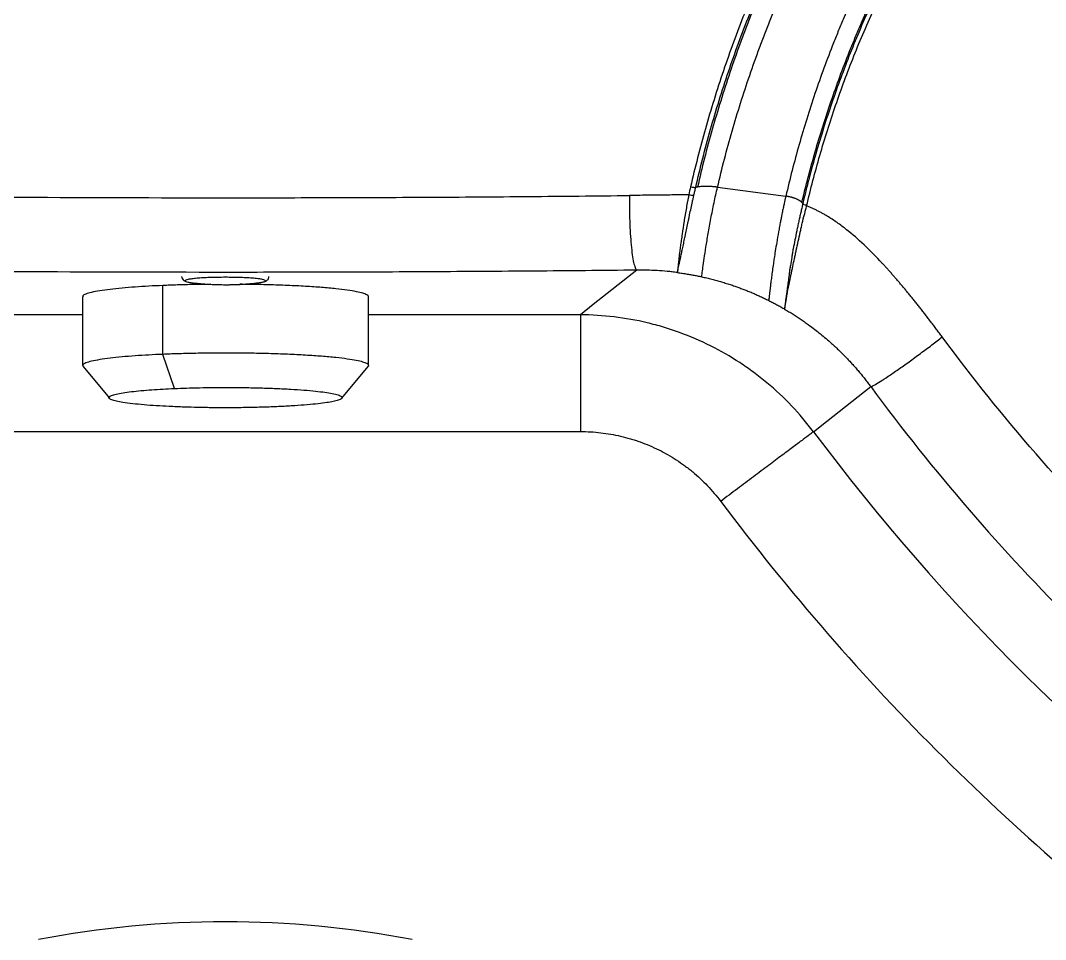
# Model space of a CAD drawing. Extents: x 409 to 498, y 628 to 778.
# Drawn here: x 449.81 to 467.31, y 698.7 to 714.4 of the extents above; entities that cross this region are included whole.
import ezdxf

# ---------------------------------------------------------------- set-up
doc = ezdxf.new("R2010")
doc.units = 0
doc.header["$MEASUREMENT"] = 0
doc.layers.add('1', color=4, linetype='Continuous')
doc.layers.add('GEOMETRY', color=4, linetype='Continuous', lineweight=25)

# ---------------------------------------------------------------- blocks, each defined once
blk = doc.blocks.new('2026_PULSE')
at = {"layer": 'GEOMETRY'}
for p, q in [((53.132, 66.59), (54.298, 66.437)), ((54.572, 66.328), (54.588, 66.311)), ((51.753, 65.173), (51.012, 64.585)), ((43.664, 63.735), (43.664, 64.911)), ((43.994, 65.065), (43.994, 65.066)), ((45.466, 65.065), (45.466, 65.063)), ((42.295, 64.72), (42.295, 63.544)), ((47.175, 63.544), (47.175, 64.72)), ((51.012, 64.585), (50.792, 64.41)), ((42.295, 64.41), (38.668, 64.41)), ((50.792, 64.41), (47.175, 64.41)), ((43.861, 63.152), (43.664, 63.735)), ((42.302, 63.529), (42.751, 62.984)), ((46.72, 62.984), (47.169, 63.529)), ((54.991, 62.587), (55.747, 63.184)), ((54.771, 62.413), (54.991, 62.587)), ((38.668, 62.417), (50.792, 62.417))]:
    blk.add_line(p, q, dxfattribs=at)
for centre, radius, start, end in [((85.237, 85.257), 38.08, 216.8636, 233.4722), ((85.237, 85.257), 40.06, 216.8636, 233.4722), ((44.73, 37.164), 16.881, 79.1117, 100.8883)]:
    blk.add_arc(centre, radius, start, end, dxfattribs=at)
for points, knots in [([(55.756, 74.337), (55.687, 74.176), (55.616, 74.015), (55.475, 73.693), (55.405, 73.532), (55.191, 73.051), (55.046, 72.731), (54.827, 72.253), (54.753, 72.094), (54.604, 71.777), (54.529, 71.618), (54.416, 71.381), (54.378, 71.303), (54.301, 71.145), (54.263, 71.067), (54.186, 70.909), (54.148, 70.83), (54.074, 70.672), (54.037, 70.593), (53.856, 70.196), (53.719, 69.875), (53.527, 69.391), (53.465, 69.228), (53.345, 68.903), (53.288, 68.74), (53.177, 68.412), (53.124, 68.248), (53.022, 67.919), (52.973, 67.754), (52.833, 67.259), (52.748, 66.927), (52.672, 66.595)], [0, 0, 0, 0, 0.0625, 0.0625, 0.125, 0.125, 0.25, 0.25, 0.3125, 0.3125, 0.375, 0.375, 0.40625, 0.40625, 0.4375, 0.4375, 0.46875, 0.46875, 0.5, 0.5, 0.625, 0.625, 0.6875, 0.6875, 0.75, 0.75, 0.8125, 0.8125, 0.875, 0.875, 1, 1, 1, 1]), ([(52.76, 66.588), (52.836, 66.919), (52.921, 67.249), (53.06, 67.743), (53.109, 67.908), (53.211, 68.236), (53.264, 68.399), (53.374, 68.725), (53.432, 68.888), (53.551, 69.213), (53.613, 69.374), (53.804, 69.857), (53.941, 70.177), (54.122, 70.572), (54.158, 70.651), (54.233, 70.809), (54.271, 70.887), (54.347, 71.044), (54.386, 71.122), (54.462, 71.28), (54.499, 71.358), (54.612, 71.594), (54.687, 71.752), (54.835, 72.068), (54.908, 72.227), (55.127, 72.704), (55.271, 73.022), (55.484, 73.502), (55.554, 73.662), (55.695, 73.983), (55.765, 74.144), (55.834, 74.305)], [0, 0, 0, 0, 0.125, 0.125, 0.1875, 0.1875, 0.25, 0.25, 0.3125, 0.3125, 0.375, 0.375, 0.5, 0.5, 0.53125, 0.53125, 0.5625, 0.5625, 0.59375, 0.59375, 0.625, 0.625, 0.6875, 0.6875, 0.75, 0.75, 0.875, 0.875, 0.9375, 0.9375, 1, 1, 1, 1]), ([(55.861, 74.294), (55.827, 74.215), (55.791, 74.132), (55.719, 73.966), (55.683, 73.884), (55.575, 73.637), (55.503, 73.473), (55.286, 72.987), (55.141, 72.667), (54.85, 72.032), (54.702, 71.718), (54.514, 71.327), (54.477, 71.249), (54.401, 71.092), (54.363, 71.014), (54.287, 70.858), (54.249, 70.78), (54.175, 70.623), (54.139, 70.545), (54.031, 70.309), (53.962, 70.152), (53.86, 69.914), (53.827, 69.834), (53.762, 69.675), (53.729, 69.594), (53.666, 69.434), (53.635, 69.354), (53.574, 69.194), (53.544, 69.113), (53.455, 68.872), (53.398, 68.711), (53.289, 68.387), (53.236, 68.224), (53.136, 67.899), (53.087, 67.737), (52.949, 67.248), (52.865, 66.92), (52.791, 66.593)], [0, 0, 0, 0, 0.03125, 0.03125, 0.0625, 0.0625, 0.125, 0.125, 0.25, 0.25, 0.375, 0.375, 0.40625, 0.40625, 0.4375, 0.4375, 0.46875, 0.46875, 0.5, 0.5, 0.5625, 0.5625, 0.59375, 0.59375, 0.625, 0.625, 0.65625, 0.65625, 0.6875, 0.6875, 0.75, 0.75, 0.8125, 0.8125, 0.875, 0.875, 1, 1, 1, 1]), ([(53.132, 66.59), (53.207, 66.909), (53.29, 67.23), (53.427, 67.707), (53.475, 67.866), (53.575, 68.183), (53.627, 68.341), (53.735, 68.657), (53.792, 68.815), (53.879, 69.05), (53.908, 69.128), (53.969, 69.285), (53.999, 69.363), (54.062, 69.519), (54.094, 69.597), (54.158, 69.753), (54.191, 69.831), (54.291, 70.062), (54.359, 70.216), (54.464, 70.446), (54.5, 70.523), (54.572, 70.675), (54.609, 70.752), (54.684, 70.904), (54.721, 70.98), (54.795, 71.132), (54.832, 71.209), (55.015, 71.591), (55.159, 71.898), (55.442, 72.52), (55.583, 72.834), (55.793, 73.311), (55.863, 73.472), (55.968, 73.714), (56.003, 73.796), (56.073, 73.959), (56.108, 74.04), (56.141, 74.118)], [0, 0, 0, 0, 0.125, 0.125, 0.1875, 0.1875, 0.25, 0.25, 0.3125, 0.3125, 0.34375, 0.34375, 0.375, 0.375, 0.40625, 0.40625, 0.4375, 0.4375, 0.5, 0.5, 0.53125, 0.53125, 0.5625, 0.5625, 0.59375, 0.59375, 0.625, 0.625, 0.75, 0.75, 0.875, 0.875, 0.9375, 0.9375, 0.96875, 0.96875, 1, 1, 1, 1]), ([(57.694, 72.876), (57.945, 72.913), (58.197, 72.951), (58.703, 73.028), (58.956, 73.067), (59.338, 73.127), (59.466, 73.147), (59.658, 73.176), (59.722, 73.186), (59.85, 73.204), (59.914, 73.213), (60.107, 73.238), (60.236, 73.253), (60.495, 73.278), (60.624, 73.287), (61.015, 73.306), (61.277, 73.308), (61.674, 73.295), (61.806, 73.288), (62.006, 73.273), (62.072, 73.268), (62.206, 73.255), (62.272, 73.249), (62.373, 73.237), (62.406, 73.233), (62.473, 73.225), (62.506, 73.221), (62.605, 73.208), (62.672, 73.198), (62.87, 73.167), (63.002, 73.145), (63.396, 73.069), (63.656, 73.01), (64.044, 72.907), (64.173, 72.87), (64.365, 72.811), (64.429, 72.79), (64.556, 72.748), (64.62, 72.726), (64.937, 72.613), (65.188, 72.513), (65.562, 72.347), (65.686, 72.289), (65.871, 72.198), (65.933, 72.167), (66.056, 72.104), (66.117, 72.072), (66.299, 71.974), (66.42, 71.906), (66.657, 71.767), (66.774, 71.696), (67.006, 71.548), (67.121, 71.473), (67.348, 71.319), (67.461, 71.24), (67.796, 71), (68.015, 70.833), (68.444, 70.488), (68.655, 70.309), (68.965, 70.032), (69.067, 69.938), (69.219, 69.795), (69.269, 69.747), (69.369, 69.65), (69.419, 69.601), (69.667, 69.354), (69.859, 69.153), (70.232, 68.741), (70.412, 68.531), (70.761, 68.102), (70.929, 67.883), (71.173, 67.548), (71.253, 67.435), (71.409, 67.207), (71.485, 67.092), (71.598, 66.918), (71.635, 66.859), (71.708, 66.741), (71.744, 66.682), (71.85, 66.504), (71.918, 66.384), (72.115, 66.023), (72.237, 65.779), (72.405, 65.408), (72.458, 65.284), (72.561, 65.034), (72.609, 64.908), (72.748, 64.528), (72.83, 64.271), (72.919, 63.945), (72.936, 63.88), (72.969, 63.749), (72.985, 63.683), (73.016, 63.551), (73.031, 63.485), (73.06, 63.353), (73.073, 63.287), (73.112, 63.089), (73.136, 62.957), (73.168, 62.759), (73.178, 62.693), (73.196, 62.562), (73.204, 62.496), (73.244, 62.167), (73.265, 61.904), (73.287, 61.379), (73.287, 61.117), (73.271, 60.725), (73.263, 60.594), (73.246, 60.398), (73.239, 60.333), (73.226, 60.202), (73.219, 60.137), (73.186, 59.811), (73.16, 59.552), (73.11, 59.034), (73.085, 58.776), (73.05, 58.39), (73.038, 58.262), (73.021, 58.07), (73.015, 58.006), (73.007, 57.91), (73.004, 57.878), (72.998, 57.814), (72.995, 57.782), (72.992, 57.75)], [0, 0, 0, 0, 0.03125, 0.03125, 0.0625, 0.0625, 0.078125, 0.078125, 0.085937, 0.085937, 0.09375, 0.09375, 0.109375, 0.109375, 0.125, 0.125, 0.15625, 0.15625, 0.171875, 0.171875, 0.179688, 0.179688, 0.1875, 0.1875, 0.191406, 0.191406, 0.195313, 0.195313, 0.203125, 0.203125, 0.21875, 0.21875, 0.25, 0.25, 0.265625, 0.265625, 0.273438, 0.273438, 0.28125, 0.28125, 0.3125, 0.3125, 0.328125, 0.328125, 0.335938, 0.335938, 0.34375, 0.34375, 0.359375, 0.359375, 0.375, 0.375, 0.390625, 0.390625, 0.40625, 0.40625, 0.4375, 0.4375, 0.46875, 0.46875, 0.484375, 0.484375, 0.492188, 0.492188, 0.5, 0.5, 0.53125, 0.53125, 0.5625, 0.5625, 0.59375, 0.59375, 0.609375, 0.609375, 0.625, 0.625, 0.632813, 0.632813, 0.640625, 0.640625, 0.65625, 0.65625, 0.6875, 0.6875, 0.703125, 0.703125, 0.71875, 0.71875, 0.75, 0.75, 0.757813, 0.757813, 0.765625, 0.765625, 0.773438, 0.773438, 0.78125, 0.78125, 0.796875, 0.796875, 0.804688, 0.804688, 0.8125, 0.8125, 0.84375, 0.84375, 0.875, 0.875, 0.890625, 0.890625, 0.898438, 0.898438, 0.90625, 0.90625, 0.9375, 0.9375, 0.96875, 0.96875, 0.984375, 0.984375, 0.992188, 0.992188, 0.996094, 0.996094, 1, 1, 1, 1]), ([(57.368, 73.126), (57.323, 73.064), (57.277, 73.001), (57.185, 72.873), (57.14, 72.809), (57.005, 72.615), (56.918, 72.486), (56.659, 72.094), (56.494, 71.829), (56.178, 71.291), (56.027, 71.019), (55.812, 70.605), (55.742, 70.467), (55.64, 70.257), (55.606, 70.187), (55.54, 70.047), (55.507, 69.977), (55.411, 69.766), (55.349, 69.625), (55.258, 69.412), (55.229, 69.341), (55.17, 69.198), (55.141, 69.126), (55.056, 68.911), (55.002, 68.768), (54.896, 68.48), (54.845, 68.335), (54.747, 68.045), (54.7, 67.9), (54.61, 67.609), (54.566, 67.463), (54.442, 67.025), (54.366, 66.731), (54.298, 66.437)], [0, 0, 0, 0, 0.03125, 0.03125, 0.0625, 0.0625, 0.125, 0.125, 0.25, 0.25, 0.375, 0.375, 0.4375, 0.4375, 0.46875, 0.46875, 0.5, 0.5, 0.5625, 0.5625, 0.59375, 0.59375, 0.625, 0.625, 0.6875, 0.6875, 0.75, 0.75, 0.8125, 0.8125, 0.875, 0.875, 1, 1, 1, 1]), ([(54.572, 66.328), (54.64, 66.617), (54.716, 66.906), (54.84, 67.337), (54.883, 67.479), (54.973, 67.765), (55.02, 67.908), (55.118, 68.193), (55.168, 68.335), (55.272, 68.617), (55.326, 68.758), (55.41, 68.969), (55.439, 69.039), (55.497, 69.179), (55.526, 69.249), (55.615, 69.458), (55.676, 69.596), (55.771, 69.803), (55.803, 69.872), (55.868, 70.01), (55.901, 70.079), (56.001, 70.285), (56.069, 70.421), (56.28, 70.828), (56.427, 71.096), (56.736, 71.625), (56.897, 71.887), (57.15, 72.274), (57.236, 72.402), (57.367, 72.593), (57.412, 72.656), (57.501, 72.783), (57.546, 72.846), (57.591, 72.908)], [0, 0, 0, 0, 0.125, 0.125, 0.1875, 0.1875, 0.25, 0.25, 0.3125, 0.3125, 0.375, 0.375, 0.40625, 0.40625, 0.4375, 0.4375, 0.5, 0.5, 0.53125, 0.53125, 0.5625, 0.5625, 0.625, 0.625, 0.75, 0.75, 0.875, 0.875, 0.9375, 0.9375, 0.96875, 0.96875, 1, 1, 1, 1]), ([(57.605, 72.888), (57.582, 72.857), (57.56, 72.826), (57.515, 72.763), (57.492, 72.731), (57.426, 72.637), (57.381, 72.574), (57.25, 72.383), (57.164, 72.255), (56.996, 71.997), (56.914, 71.867), (56.753, 71.606), (56.674, 71.474), (56.287, 70.811), (56.006, 70.268), (55.628, 69.438), (55.509, 69.159), (55.285, 68.597), (55.181, 68.314), (54.987, 67.747), (54.897, 67.461), (54.773, 67.031), (54.733, 66.888), (54.677, 66.672), (54.658, 66.6), (54.622, 66.455), (54.605, 66.383), (54.588, 66.311)], [0, 0, 0, 0, 0.015625, 0.015625, 0.03125, 0.03125, 0.0625, 0.0625, 0.125, 0.125, 0.1875, 0.1875, 0.25, 0.25, 0.5, 0.5, 0.625, 0.625, 0.75, 0.75, 0.875, 0.875, 0.9375, 0.9375, 0.96875, 0.96875, 1, 1, 1, 1]), ([(54.653, 66.271), (54.722, 66.56), (54.797, 66.847), (54.962, 67.419), (55.051, 67.703), (55.245, 68.269), (55.349, 68.551), (55.572, 69.112), (55.691, 69.39), (56.068, 70.218), (56.348, 70.76), (56.733, 71.421), (56.812, 71.552), (56.973, 71.813), (57.055, 71.943), (57.306, 72.329), (57.48, 72.582), (57.661, 72.832)], [0, 0, 0, 0, 0.125, 0.125, 0.25, 0.25, 0.375, 0.375, 0.5, 0.5, 0.75, 0.75, 0.8125, 0.8125, 0.875, 0.875, 1, 1, 1, 1]), ([(52.672, 66.595), (52.689, 66.592), (52.705, 66.59), (52.735, 66.587), (52.749, 66.587), (52.76, 66.588)], [0, 0, 0, 0, 0.5, 0.5, 1, 1, 1, 1]), ([(52.73, 66.458), (52.734, 66.479), (52.74, 66.501), (52.75, 66.545), (52.755, 66.566), (52.76, 66.588)], [0, 0, 0, 0, 0.5, 0.5, 1, 1, 1, 1]), ([(53.132, 66.59), (53.127, 66.591), (53.117, 66.592), (53.101, 66.594), (53.085, 66.595), (53.069, 66.597), (53.052, 66.599), (53.035, 66.6), (53.018, 66.601), (53, 66.602), (52.983, 66.603), (52.964, 66.603), (52.941, 66.604), (52.914, 66.604), (52.884, 66.603), (52.857, 66.601), (52.833, 66.599), (52.811, 66.596), (52.797, 66.594), (52.791, 66.593)], [0, 0, 0, 0, 0.039036, 0.079336, 0.120903, 0.163738, 0.207847, 0.253241, 0.299934, 0.347941, 0.397279, 0.447965, 0.500018, 0.596269, 0.687142, 0.772839, 0.853514, 0.929239, 1, 1, 1, 1]), ([(52.862, 65.06), (52.863, 65.07), (52.865, 65.088), (52.872, 65.142), (52.877, 65.177), (52.889, 65.264), (52.896, 65.316), (52.914, 65.432), (52.924, 65.498), (52.946, 65.64), (52.959, 65.717), (52.987, 65.88), (53.003, 65.966), (53.036, 66.142), (53.054, 66.232), (53.092, 66.412), (53.112, 66.502), (53.132, 66.59)], [0, 0, 0, 0, 0.125, 0.125, 0.25, 0.25, 0.375, 0.375, 0.5, 0.5, 0.625, 0.625, 0.75, 0.75, 0.875, 0.875, 1, 1, 1, 1]), ([(37.828, 66.448), (38.971, 66.435), (40.118, 66.426), (42.416, 66.413), (43.568, 66.41), (45.012, 66.41), (45.301, 66.41), (45.879, 66.411), (46.167, 66.411), (47.032, 66.414), (48.185, 66.418), (49.336, 66.426), (50.485, 66.436), (51.059, 66.442), (51.632, 66.448)], [0, 0, 0, 0, 0.25, 0.25, 0.5, 0.5, 0.5625, 0.5625, 0.625, 0.625, 0.75, 0.875, 0.875, 1, 1, 1, 1]), ([(51.632, 66.448), (51.631, 66.378), (51.63, 66.305), (51.63, 66.158), (51.632, 66.084), (51.636, 65.938), (51.639, 65.867), (51.647, 65.73), (51.652, 65.665), (51.664, 65.543), (51.67, 65.487), (51.684, 65.387), (51.692, 65.343), (51.708, 65.269), (51.717, 65.239), (51.735, 65.194), (51.744, 65.18), (51.753, 65.173)], [0, 0, 0, 0, 0.125, 0.125, 0.25, 0.25, 0.375, 0.375, 0.5, 0.5, 0.625, 0.625, 0.75, 0.75, 0.875, 0.875, 1, 1, 1, 1]), ([(52.643, 66.46), (52.595, 66.46), (52.499, 66.459), (52.355, 66.457), (52.211, 66.455), (52.066, 66.453), (51.922, 66.452), (51.777, 66.45), (51.681, 66.449), (51.632, 66.448)], [0, 0, 0, 0, 0.142544, 0.285195, 0.42795, 0.570808, 0.71377, 0.856835, 1, 1, 1, 1]), ([(52.643, 66.46), (52.642, 66.456), (52.641, 66.451), (52.639, 66.442), (52.638, 66.437), (52.636, 66.423), (52.634, 66.414), (52.628, 66.386), (52.625, 66.368), (52.614, 66.312), (52.607, 66.274), (52.593, 66.198), (52.587, 66.16), (52.577, 66.103), (52.574, 66.084), (52.567, 66.046), (52.564, 66.027), (52.549, 65.933), (52.539, 65.86), (52.526, 65.771), (52.523, 65.754), (52.518, 65.719), (52.515, 65.702), (52.508, 65.651), (52.504, 65.619), (52.495, 65.556), (52.491, 65.526), (52.484, 65.468), (52.481, 65.44), (52.475, 65.387), (52.472, 65.363), (52.467, 65.317), (52.465, 65.295), (52.461, 65.256), (52.459, 65.238), (52.456, 65.206), (52.454, 65.192), (52.451, 65.168), (52.45, 65.158), (52.449, 65.146), (52.448, 65.142), (52.447, 65.137), (52.446, 65.134), (52.447, 65.132)], [0, 0, 0, 0, 0.007812, 0.007812, 0.015625, 0.015625, 0.03125, 0.03125, 0.0625, 0.0625, 0.125, 0.125, 0.1875, 0.1875, 0.21875, 0.21875, 0.25, 0.25, 0.375, 0.375, 0.40625, 0.40625, 0.4375, 0.4375, 0.5, 0.5, 0.5625, 0.5625, 0.625, 0.625, 0.6875, 0.6875, 0.75, 0.75, 0.8125, 0.8125, 0.875, 0.875, 0.9375, 0.9375, 0.96875, 0.96875, 1, 1, 1, 1]), ([(52.448, 65.132), (52.447, 65.134), (52.448, 65.137), (52.45, 65.142), (52.45, 65.146), (52.453, 65.158), (52.455, 65.168), (52.46, 65.192), (52.463, 65.206), (52.469, 65.238), (52.473, 65.256), (52.482, 65.296), (52.486, 65.317), (52.497, 65.362), (52.502, 65.387), (52.513, 65.438), (52.519, 65.466), (52.532, 65.523), (52.538, 65.553), (52.551, 65.615), (52.558, 65.647), (52.569, 65.697), (52.572, 65.714), (52.579, 65.749), (52.583, 65.766), (52.594, 65.819), (52.602, 65.855), (52.617, 65.927), (52.625, 65.964), (52.636, 66.02), (52.64, 66.039), (52.648, 66.077), (52.652, 66.096), (52.664, 66.154), (52.672, 66.192), (52.688, 66.268), (52.696, 66.306), (52.709, 66.363), (52.713, 66.382), (52.721, 66.42), (52.725, 66.439), (52.73, 66.458)], [0, 0, 0, 0, 0.03125, 0.03125, 0.0625, 0.0625, 0.125, 0.125, 0.1875, 0.1875, 0.25, 0.25, 0.3125, 0.3125, 0.375, 0.375, 0.4375, 0.4375, 0.5, 0.5, 0.5625, 0.5625, 0.59375, 0.59375, 0.625, 0.625, 0.6875, 0.6875, 0.75, 0.75, 0.78125, 0.78125, 0.8125, 0.8125, 0.875, 0.875, 0.9375, 0.9375, 0.96875, 0.96875, 1, 1, 1, 1]), ([(52.643, 66.46), (52.66, 66.458), (52.675, 66.457), (52.705, 66.456), (52.718, 66.456), (52.73, 66.458)], [0, 0, 0, 0, 0.5, 0.5, 1, 1, 1, 1]), ([(54.298, 66.437), (54.297, 66.431), (54.294, 66.417), (54.289, 66.396), (54.283, 66.372), (54.277, 66.345), (54.271, 66.316), (54.264, 66.283), (54.256, 66.248), (54.248, 66.21), (54.24, 66.17), (54.23, 66.123), (54.219, 66.065), (54.205, 65.996), (54.19, 65.915), (54.168, 65.796), (54.143, 65.653), (54.119, 65.504), (54.1, 65.384), (54.084, 65.272), (54.068, 65.163), (54.054, 65.054), (54.041, 64.957), (54.034, 64.893), (54.029, 64.853), (54.027, 64.833), (54.024, 64.813), (54.022, 64.794), (54.02, 64.775), (54.018, 64.758), (54.016, 64.741), (54.014, 64.725), (54.013, 64.71), (54.011, 64.697), (54.01, 64.684), (54.009, 64.673), (54.008, 64.663), (54.007, 64.657), (54.007, 64.655)], [0, 0, 0, 0, 0.007599, 0.0162, 0.025801, 0.036413, 0.048037, 0.060661, 0.074266, 0.088845, 0.104388, 0.120888, 0.143138, 0.169761, 0.200712, 0.235984, 0.307893, 0.370867, 0.424844, 0.469724, 0.532989, 0.596388, 0.659954, 0.723611, 0.741041, 0.758846, 0.777024, 0.79557, 0.81448, 0.833752, 0.853377, 0.873351, 0.893666, 0.914313, 0.935282, 0.956562, 0.978139, 1, 1, 1, 1]), ([(54.588, 66.311), (54.586, 66.304), (54.585, 66.298), (54.582, 66.285), (54.581, 66.279), (54.576, 66.26), (54.573, 66.247), (54.565, 66.209), (54.559, 66.183), (54.547, 66.132), (54.541, 66.106), (54.529, 66.054), (54.524, 66.028), (54.512, 65.976), (54.506, 65.949), (54.495, 65.896), (54.49, 65.87), (54.473, 65.792), (54.463, 65.74), (54.443, 65.638), (54.433, 65.588), (54.419, 65.513), (54.415, 65.488), (54.406, 65.439), (54.402, 65.415), (54.39, 65.344), (54.383, 65.298), (54.372, 65.231), (54.369, 65.209), (54.362, 65.166), (54.359, 65.145), (54.351, 65.082), (54.346, 65.042), (54.336, 64.966), (54.331, 64.93), (54.324, 64.878), (54.322, 64.861), (54.317, 64.828), (54.315, 64.813), (54.309, 64.767), (54.305, 64.739), (54.299, 64.686), (54.295, 64.663), (54.291, 64.63), (54.29, 64.62), (54.287, 64.6), (54.286, 64.591), (54.283, 64.565), (54.281, 64.551), (54.279, 64.532), (54.278, 64.526), (54.278, 64.516), (54.277, 64.512), (54.277, 64.508)], [0, 0, 0, 0, 0.007812, 0.007812, 0.015625, 0.015625, 0.03125, 0.03125, 0.0625, 0.0625, 0.09375, 0.09375, 0.125, 0.125, 0.15625, 0.15625, 0.1875, 0.1875, 0.25, 0.25, 0.3125, 0.3125, 0.34375, 0.34375, 0.375, 0.375, 0.4375, 0.4375, 0.46875, 0.46875, 0.5, 0.5, 0.5625, 0.5625, 0.625, 0.625, 0.65625, 0.65625, 0.6875, 0.6875, 0.75, 0.75, 0.8125, 0.8125, 0.84375, 0.84375, 0.875, 0.875, 0.9375, 0.9375, 0.96875, 0.96875, 1, 1, 1, 1]), ([(54.572, 66.328), (54.571, 66.33), (54.569, 66.332), (54.565, 66.336), (54.56, 66.34), (54.556, 66.344), (54.551, 66.348), (54.546, 66.351), (54.541, 66.355), (54.535, 66.359), (54.526, 66.364), (54.514, 66.371), (54.498, 66.379), (54.481, 66.387), (54.465, 66.394), (54.449, 66.4), (54.434, 66.405), (54.419, 66.41), (54.403, 66.415), (54.386, 66.42), (54.369, 66.424), (54.352, 66.428), (54.334, 66.431), (54.316, 66.435), (54.304, 66.436), (54.298, 66.437)], [0, 0, 0, 0, 0.028402, 0.056595, 0.08459, 0.112392, 0.140053, 0.167609, 0.1951, 0.222568, 0.250036, 0.311697, 0.37502, 0.43692, 0.500005, 0.54614, 0.593158, 0.641056, 0.68981, 0.739376, 0.789745, 0.840931, 0.892975, 0.945956, 1, 1, 1, 1]), ([(54.653, 66.271), (54.638, 66.277), (54.625, 66.284), (54.603, 66.297), (54.594, 66.304), (54.588, 66.311)], [0, 0, 0, 0, 0.5, 0.5, 1, 1, 1, 1]), ([(54.277, 64.508), (54.278, 64.511), (54.279, 64.515), (54.28, 64.525), (54.281, 64.53), (54.284, 64.548), (54.287, 64.562), (54.291, 64.587), (54.292, 64.595), (54.295, 64.614), (54.297, 64.624), (54.302, 64.656), (54.306, 64.679), (54.315, 64.729), (54.32, 64.756), (54.328, 64.801), (54.331, 64.816), (54.337, 64.848), (54.34, 64.864), (54.349, 64.915), (54.356, 64.95), (54.372, 65.025), (54.381, 65.064), (54.395, 65.126), (54.399, 65.147), (54.408, 65.19), (54.413, 65.212), (54.427, 65.278), (54.436, 65.324), (54.451, 65.395), (54.456, 65.419), (54.466, 65.467), (54.472, 65.492), (54.488, 65.566), (54.499, 65.616), (54.521, 65.717), (54.533, 65.768), (54.55, 65.845), (54.555, 65.87), (54.567, 65.922), (54.572, 65.948), (54.59, 66.025), (54.602, 66.075), (54.622, 66.149), (54.629, 66.174), (54.639, 66.21), (54.642, 66.222), (54.648, 66.247), (54.651, 66.259), (54.653, 66.271)], [0, 0, 0, 0, 0.03125, 0.03125, 0.0625, 0.0625, 0.125, 0.125, 0.15625, 0.15625, 0.1875, 0.1875, 0.25, 0.25, 0.3125, 0.3125, 0.34375, 0.34375, 0.375, 0.375, 0.4375, 0.4375, 0.5, 0.5, 0.53125, 0.53125, 0.5625, 0.5625, 0.625, 0.625, 0.65625, 0.65625, 0.6875, 0.6875, 0.75, 0.75, 0.8125, 0.8125, 0.84375, 0.84375, 0.875, 0.875, 0.9375, 0.9375, 0.96875, 0.96875, 0.984375, 0.984375, 1, 1, 1, 1]), ([(56.967, 64.033), (56.951, 64.054), (56.919, 64.098), (56.871, 64.162), (56.823, 64.225), (56.776, 64.288), (56.729, 64.349), (56.682, 64.41), (56.636, 64.469), (56.59, 64.528), (56.544, 64.585), (56.499, 64.642), (56.455, 64.698), (56.41, 64.752), (56.366, 64.806), (56.322, 64.859), (56.279, 64.91), (56.236, 64.961), (56.194, 65.011), (56.151, 65.06), (56.11, 65.107), (56.068, 65.154), (56.027, 65.2), (55.986, 65.245), (55.945, 65.289), (55.818, 65.425), (55.608, 65.636), (55.346, 65.861), (55.133, 66.016), (55.003, 66.098), (54.913, 66.149), (54.861, 66.176), (54.81, 66.202), (54.758, 66.227), (54.706, 66.25), (54.671, 66.264), (54.653, 66.271)], [0, 0, 0, 0, 0.024454, 0.048615, 0.072482, 0.096057, 0.11934, 0.142332, 0.165034, 0.187446, 0.20957, 0.231395, 0.25293, 0.274178, 0.295137, 0.315811, 0.336199, 0.356303, 0.376123, 0.395662, 0.41492, 0.433898, 0.452597, 0.47102, 0.489167, 0.507039, 0.641409, 0.761668, 0.826523, 0.888541, 0.907285, 0.925947, 0.944537, 0.963069, 0.981552, 1, 1, 1, 1]), ([(51.753, 65.173), (51.169, 65.167), (50.585, 65.161), (49.416, 65.152), (48.245, 65.144), (47.073, 65.139), (46.192, 65.137), (45.899, 65.136), (45.311, 65.136), (45.017, 65.135), (43.548, 65.136), (42.376, 65.139), (40.037, 65.151), (38.871, 65.161), (37.707, 65.173)], [0, 0, 0, 0, 0.125, 0.125, 0.25, 0.375, 0.375, 0.4375, 0.4375, 0.5, 0.5, 0.75, 0.75, 1, 1, 1, 1]), ([(52.447, 65.132), (52.433, 65.134), (52.418, 65.136), (52.39, 65.139), (52.375, 65.141), (52.332, 65.146), (52.303, 65.149), (52.216, 65.157), (52.158, 65.161), (52.042, 65.168), (51.984, 65.171), (51.897, 65.173), (51.868, 65.173), (51.818, 65.174), (51.796, 65.174), (51.767, 65.173), (51.76, 65.173), (51.753, 65.173)], [0, 0, 0, 0, 0.0625, 0.0625, 0.125, 0.125, 0.25, 0.25, 0.5, 0.5, 0.75, 0.75, 0.875, 0.875, 0.96875, 0.96875, 1, 1, 1, 1]), ([(52.448, 65.132), (52.462, 65.13), (52.489, 65.126), (52.531, 65.12), (52.573, 65.114), (52.614, 65.107), (52.662, 65.099), (52.718, 65.089), (52.787, 65.076), (52.836, 65.065), (52.862, 65.06)], [0, 0, 0, 0, 0.100213, 0.200345, 0.300391, 0.400369, 0.50031, 0.644953, 0.811491, 1, 1, 1, 1]), ([(43.664, 64.911), (43.584, 64.907), (43.418, 64.9), (43.185, 64.885), (42.961, 64.867), (42.757, 64.845), (42.58, 64.821), (42.439, 64.794), (42.344, 64.765), (42.296, 64.74), (42.3, 64.725), (42.302, 64.72)], [0, 0, 0, 0, 0.10004, 0.206044, 0.317757, 0.434717, 0.556243, 0.681435, 0.809194, 0.938278, 1, 1, 1, 1]), ([(44.482, 64.931), (44.385, 64.93), (44.192, 64.928), (43.917, 64.921), (43.747, 64.914), (43.664, 64.911)], [0, 0, 0, 0, 0.344362, 0.681671, 1, 1, 1, 1]), ([(43.985, 65.067), (43.988, 65.051), (43.993, 65.023), (44.021, 64.998), (44.037, 64.989), (44.047, 64.985), (44.053, 64.983), (44.054, 64.983)], [0, 0, 0, 0, 0.3195072, 0.5716416, 0.7662196, 0.9902966, 1, 1, 1, 1]), ([(45.261, 64.954), (45.274, 64.955), (45.317, 64.959), (45.368, 64.968), (45.409, 64.979), (45.421, 64.991), (45.406, 65.002), (45.368, 65.014), (45.306, 65.025), (45.22, 65.034), (45.113, 65.041), (44.994, 65.047), (44.865, 65.05), (44.731, 65.051), (44.596, 65.05), (44.465, 65.047), (44.346, 65.041), (44.243, 65.034), (44.158, 65.024), (44.092, 65.014), (44.051, 65.003), (44.039, 64.991), (44.054, 64.979), (44.092, 64.968), (44.143, 64.959), (44.187, 64.955), (44.203, 64.953)], [0, 0, 0, 0, 0.019898, 0.064298, 0.106902, 0.149602, 0.194213, 0.238384, 0.280955, 0.323649, 0.368198, 0.412726, 0.455415, 0.498, 0.542202, 0.586673, 0.629287, 0.671855, 0.716252, 0.760574, 0.80319, 0.845897, 0.8905, 0.934719, 0.977315, 1, 1, 1, 1]), ([(44.203, 64.954), (44.238, 64.95), (44.321, 64.941), (44.442, 64.933), (44.553, 64.928), (44.634, 64.926), (44.697, 64.925), (44.755, 64.925), (44.817, 64.925), (44.894, 64.927), (44.993, 64.931), (45.119, 64.939), (45.211, 64.948), (45.261, 64.953)], [0, 0, 0, 0, 0.100393, 0.2368461, 0.3416949, 0.4149487, 0.467258, 0.5186923, 0.5798943, 0.6441046, 0.7359115, 0.8598912, 1, 1, 1, 1]), ([(47.172, 64.72), (47.173, 64.723), (47.176, 64.734), (47.148, 64.754), (47.082, 64.78), (46.972, 64.806), (46.818, 64.832), (46.62, 64.856), (46.379, 64.878), (46.103, 64.897), (45.798, 64.912), (45.475, 64.923), (45.198, 64.929), (45.03, 64.931), (44.976, 64.931)], [0, 0, 0, 0, 0.029035, 0.109423, 0.19414, 0.282836, 0.374995, 0.469933, 0.566818, 0.664708, 0.762598, 0.859483, 0.954421, 1, 1, 1, 1]), ([(45.3, 64.958), (45.311, 64.96), (45.341, 64.963), (45.378, 64.971), (45.409, 64.98), (45.43, 64.989), (45.445, 65), (45.46, 65.014), (45.472, 65.035), (45.474, 65.054), (45.475, 65.063)], [0, 0, 0, 0, 0.126302, 0.331925, 0.502989, 0.637329, 0.736305, 0.823308, 0.911186, 1, 1, 1, 1]), ([(52.862, 65.06), (52.876, 65.057), (52.905, 65.05), (52.949, 65.04), (52.992, 65.03), (53.034, 65.019), (53.077, 65.008), (53.119, 64.996), (53.161, 64.985), (53.203, 64.972), (53.244, 64.96), (53.285, 64.947), (53.326, 64.934), (53.367, 64.921), (53.407, 64.907), (53.456, 64.89), (53.515, 64.869), (53.583, 64.843), (53.652, 64.816), (53.722, 64.787), (53.792, 64.756), (53.863, 64.724), (53.935, 64.69), (53.983, 64.666), (54.007, 64.655)], [0, 0, 0, 0, 0.036749, 0.073337, 0.109765, 0.146033, 0.182142, 0.218091, 0.253882, 0.289514, 0.324989, 0.360305, 0.395464, 0.430466, 0.465312, 0.500001, 0.558896, 0.618817, 0.679766, 0.741746, 0.804758, 0.868803, 0.933884, 1, 1, 1, 1]), ([(54.007, 64.655), (54.019, 64.649), (54.042, 64.637), (54.077, 64.619), (54.11, 64.601), (54.144, 64.583), (54.177, 64.565), (54.212, 64.545), (54.246, 64.526), (54.268, 64.513), (54.277, 64.508)], [0, 0, 0, 0, 0.128947, 0.255579, 0.379896, 0.501899, 0.62385, 0.751186, 0.896265, 1, 1, 1, 1]), ([(54.771, 62.413), (54.654, 62.568), (54.53, 62.715), (54.265, 62.994), (54.124, 63.126), (53.938, 63.281), (53.901, 63.311), (53.825, 63.371), (53.786, 63.4), (53.67, 63.486), (53.591, 63.541), (53.351, 63.699), (53.185, 63.794), (52.843, 63.965), (52.667, 64.042), (52.439, 64.124), (52.393, 64.14), (52.302, 64.171), (52.256, 64.185), (52.118, 64.227), (52.025, 64.251), (51.746, 64.318), (51.557, 64.351), (51.178, 64.397), (50.986, 64.409), (50.792, 64.41)], [0, 0, 0, 0, 0.125, 0.125, 0.25, 0.25, 0.28125, 0.28125, 0.3125, 0.3125, 0.375, 0.375, 0.5, 0.5, 0.625, 0.625, 0.65625, 0.65625, 0.6875, 0.6875, 0.75, 0.75, 0.875, 0.875, 1, 1, 1, 1]), ([(50.792, 64.41), (50.792, 64.399), (50.792, 64.377), (50.792, 64.31), (50.792, 64.266), (50.792, 64.156), (50.792, 64.091), (50.792, 63.943), (50.792, 63.859), (50.792, 63.677), (50.792, 63.578), (50.792, 63.368), (50.792, 63.257), (50.792, 63.027), (50.792, 62.907), (50.792, 62.664), (50.792, 62.541), (50.792, 62.417)], [0, 0, 0, 0, 0.125, 0.125, 0.25, 0.25, 0.375, 0.375, 0.5, 0.5, 0.625, 0.625, 0.75, 0.75, 0.875, 0.875, 1, 1, 1, 1]), ([(54.277, 64.508), (54.289, 64.501), (54.314, 64.486), (54.351, 64.464), (54.387, 64.442), (54.423, 64.419), (54.458, 64.397), (54.493, 64.374), (54.527, 64.351), (54.561, 64.328), (54.595, 64.305), (54.628, 64.282), (54.661, 64.258), (54.716, 64.219), (54.792, 64.162), (54.889, 64.085), (54.985, 64.005), (55.066, 63.934), (55.131, 63.874), (55.183, 63.826), (55.234, 63.776), (55.286, 63.724), (55.337, 63.671), (55.389, 63.616), (55.441, 63.56), (55.493, 63.502), (55.544, 63.442), (55.595, 63.38), (55.646, 63.316), (55.697, 63.251), (55.731, 63.206), (55.747, 63.184)], [0, 0, 0, 0, 0.021577, 0.043019, 0.064326, 0.085497, 0.106532, 0.127433, 0.148198, 0.168829, 0.189324, 0.209685, 0.229911, 0.250002, 0.31113, 0.37317, 0.436126, 0.499999, 0.534706, 0.570038, 0.605994, 0.642576, 0.679784, 0.717618, 0.756078, 0.795164, 0.834877, 0.875217, 0.916184, 0.957778, 1, 1, 1, 1]), ([(55.747, 63.184), (55.759, 63.187), (55.779, 63.196), (55.833, 63.225), (55.867, 63.246), (55.948, 63.296), (55.995, 63.327), (56.098, 63.396), (56.155, 63.434), (56.274, 63.518), (56.338, 63.562), (56.467, 63.655), (56.532, 63.703), (56.663, 63.8), (56.728, 63.848), (56.852, 63.943), (56.912, 63.989), (56.967, 64.033)], [0, 0, 0, 0, 0.125, 0.125, 0.25, 0.25, 0.375, 0.375, 0.5, 0.5, 0.625, 0.625, 0.75, 0.75, 0.875, 0.875, 1, 1, 1, 1]), ([(64.183, 56.862), (63.491, 57.368), (62.822, 57.898), (61.53, 59.002), (60.906, 59.577), (59.703, 60.772), (59.125, 61.393), (58.012, 62.678), (57.478, 63.344), (56.967, 64.033)], [0, 0, 0, 0, 0.25, 0.25, 0.5, 0.5, 0.75, 0.75, 1, 1, 1, 1]), ([(43.664, 63.735), (43.584, 63.732), (43.418, 63.724), (43.185, 63.709), (42.961, 63.691), (42.757, 63.67), (42.58, 63.645), (42.44, 63.618), (42.343, 63.589), (42.291, 63.559), (42.299, 63.539), (42.302, 63.529)], [0, 0, 0, 0, 0.094006, 0.193617, 0.298592, 0.408498, 0.522695, 0.640336, 0.76039, 0.881688, 1, 1, 1, 1]), ([(47.169, 63.529), (47.169, 63.529), (47.181, 63.537), (47.176, 63.554), (47.15, 63.579), (47.081, 63.605), (46.972, 63.631), (46.818, 63.656), (46.62, 63.681), (46.379, 63.702), (46.103, 63.721), (45.798, 63.737), (45.475, 63.748), (45.143, 63.755), (44.814, 63.757), (44.496, 63.757), (44.195, 63.752), (43.917, 63.745), (43.747, 63.739), (43.664, 63.735)], [0, 0, 0, 0, 0.001309, 0.054549, 0.110964, 0.170417, 0.232663, 0.297338, 0.363964, 0.431957, 0.500654, 0.569352, 0.637345, 0.703971, 0.768646, 0.830892, 0.890345, 0.94676, 1, 1, 1, 1]), ([(43.861, 63.152), (43.796, 63.149), (43.661, 63.143), (43.471, 63.131), (43.288, 63.116), (43.122, 63.099), (42.978, 63.079), (42.863, 63.057), (42.784, 63.033), (42.743, 63.008), (42.744, 62.983), (42.786, 62.959), (42.864, 62.936), (42.983, 62.913), (43.141, 62.892), (43.335, 62.872), (43.546, 62.857), (43.777, 62.844), (44.017, 62.834), (44.269, 62.827), (44.525, 62.823), (44.795, 62.822), (45.071, 62.825), (45.347, 62.831), (45.612, 62.84), (45.86, 62.853), (46.082, 62.868), (46.274, 62.886), (46.431, 62.905), (46.553, 62.925), (46.646, 62.946), (46.706, 62.969), (46.731, 62.992), (46.719, 63.017), (46.664, 63.042), (46.567, 63.066), (46.434, 63.088), (46.272, 63.108), (46.076, 63.125), (45.851, 63.141), (45.602, 63.153), (45.338, 63.162), (45.068, 63.168), (44.8, 63.17), (44.54, 63.169), (44.295, 63.166), (44.068, 63.16), (43.929, 63.155), (43.861, 63.152)], [0, 0, 0, 0, 0.017771, 0.036602, 0.056447, 0.077224, 0.098812, 0.121051, 0.143746, 0.166677, 0.189607, 0.212303, 0.234542, 0.25613, 0.280946, 0.304395, 0.326354, 0.34746, 0.369925, 0.38977, 0.410547, 0.432135, 0.454374, 0.477069, 0.5, 0.522931, 0.545626, 0.567865, 0.589453, 0.61023, 0.630075, 0.65254, 0.673646, 0.695605, 0.719054, 0.74387, 0.765458, 0.787697, 0.810393, 0.833323, 0.856254, 0.878949, 0.901188, 0.922776, 0.943553, 0.963398, 0.982229, 1, 1, 1, 1]), ([(55.747, 63.184), (56.283, 62.457), (56.843, 61.756), (58.012, 60.401), (58.621, 59.748), (59.887, 58.49), (60.544, 57.885), (61.907, 56.724), (62.613, 56.167), (63.344, 55.636)], [0, 0, 0, 0, 0.25, 0.25, 0.5, 0.5, 0.75, 0.75, 1, 1, 1, 1]), ([(50.792, 62.417), (50.909, 62.417), (51.024, 62.41), (51.252, 62.384), (51.366, 62.364), (51.534, 62.325), (51.589, 62.31), (51.673, 62.286), (51.7, 62.277), (51.756, 62.259), (51.783, 62.25), (51.92, 62.201), (52.026, 62.155), (52.232, 62.053), (52.332, 61.996), (52.477, 61.902), (52.524, 61.869), (52.594, 61.817), (52.617, 61.8), (52.663, 61.764), (52.686, 61.746), (52.797, 61.653), (52.882, 61.574), (53.041, 61.406), (53.116, 61.318), (53.186, 61.224)], [0, 0, 0, 0, 0.125, 0.125, 0.25, 0.25, 0.3125, 0.3125, 0.34375, 0.34375, 0.375, 0.375, 0.5, 0.5, 0.625, 0.625, 0.6875, 0.6875, 0.71875, 0.71875, 0.75, 0.75, 0.875, 0.875, 1, 1, 1, 1]), ([(54.771, 62.413), (54.757, 62.403), (54.736, 62.386), (54.676, 62.342), (54.638, 62.313), (54.547, 62.245), (54.494, 62.205), (54.374, 62.115), (54.308, 62.066), (54.164, 61.958), (54.086, 61.899), (53.922, 61.776), (53.836, 61.712), (53.657, 61.578), (53.565, 61.508), (53.377, 61.368), (53.281, 61.296), (53.186, 61.224)], [0, 0, 0, 0, 0.125, 0.125, 0.25, 0.25, 0.375, 0.375, 0.5, 0.5, 0.625, 0.625, 0.75, 0.75, 0.875, 0.875, 1, 1, 1, 1])]:
    blk.add_open_spline(points, degree=3, knots=knots, dxfattribs=at)
for points in [[(52.672, 66.595), (52.662, 66.55), (52.651, 66.506), (52.643, 66.46)], [(52.791, 66.593), (52.781, 66.591), (52.77, 66.59), (52.76, 66.588)]]:
    blk.add_open_spline(points, degree=3, dxfattribs=at)

msp = doc.modelspace()

# ---------------------------------------------------------------- block references
at = {"layer": '1'}
msp.add_blockref('2026_PULSE', (408.577, 644.96), dxfattribs=at)

doc.saveas('drawing.dxf')
